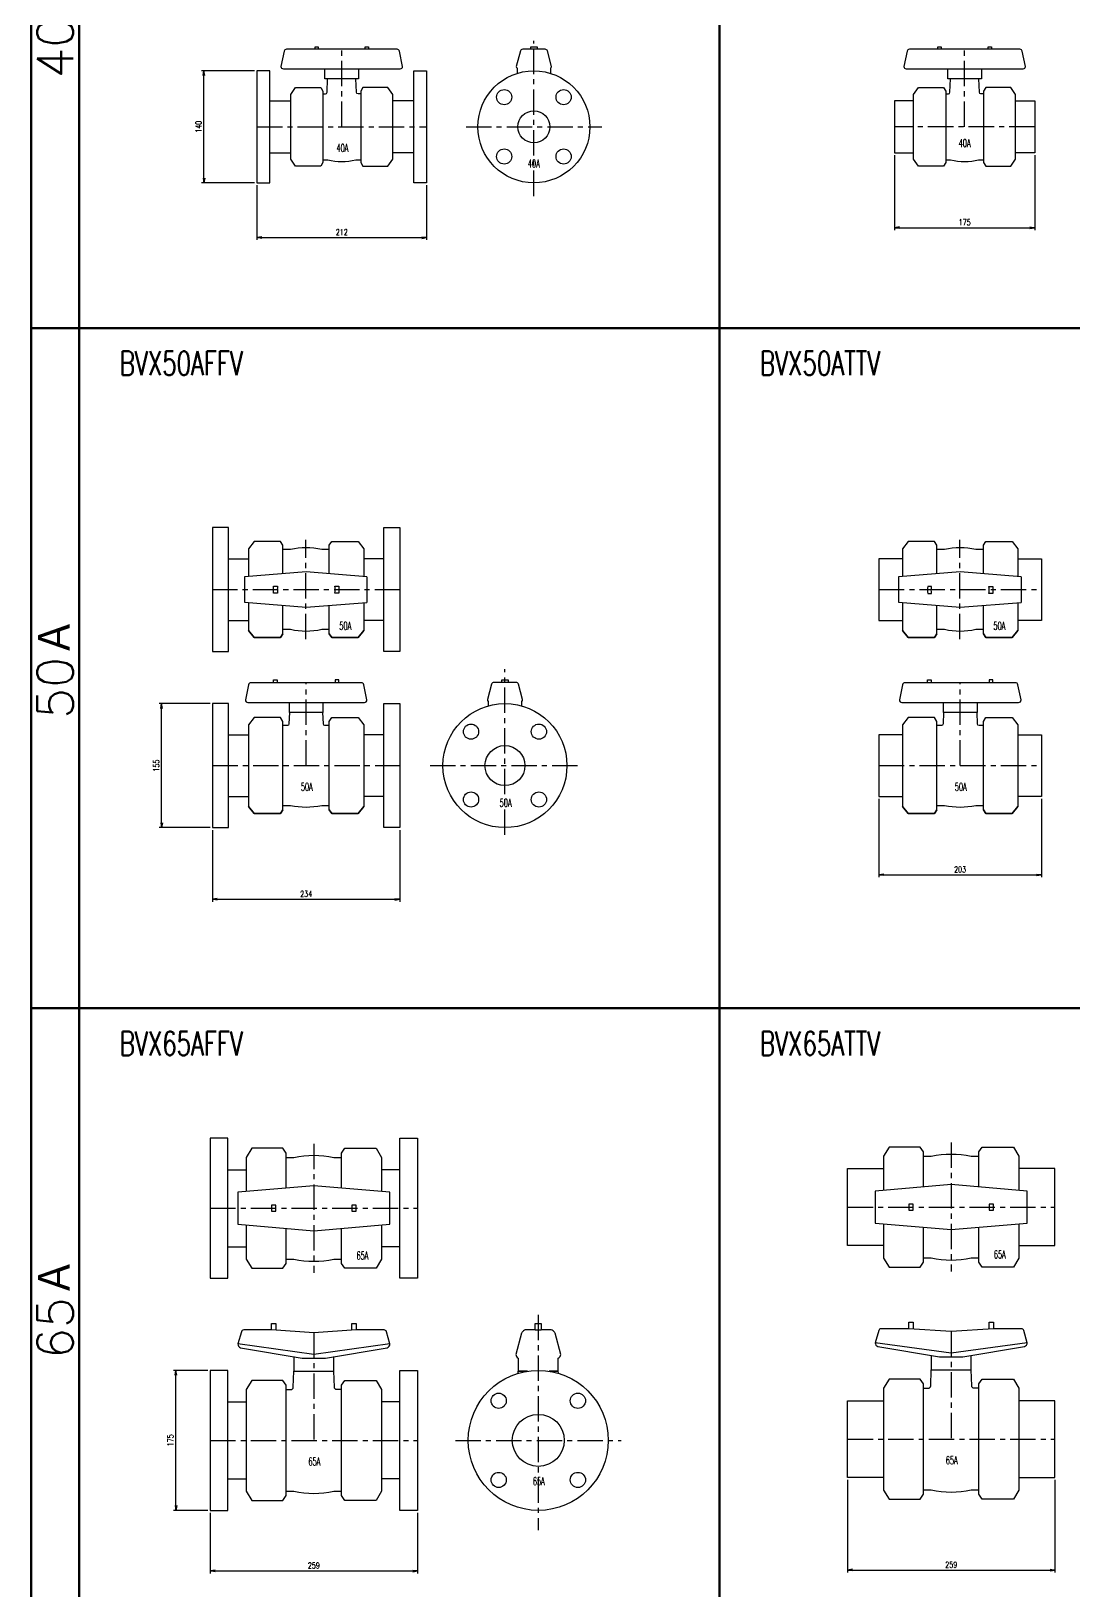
# Model space of a CAD drawing. Header units: millimetres. Extents: x 1711 to 90196, y -23291 to 8516.
# Drawn here: x 1711 to 3014, y -16782 to -14833 of the extents above; entities that cross this region are included whole.
import ezdxf

# ---------------------------------------------------------------- set-up
doc = ezdxf.new("R2010")
doc.units = ezdxf.units.MM
doc.header["$PDMODE"] = 35
doc.linetypes.add('CENTER', pattern=[50.8, 31.75, -6.35, 6.35, -6.35])
for name, color, linetype in [('CEN', 2, 'CENTER'), ('寸法', 2, 'Continuous'), ('配管-CVP', 4, 'Continuous')]:
    doc.layers.add(name, color=color, linetype=linetype)
doc.layers.add('line', color=153, linetype='Continuous', lineweight=50)
doc.styles.add('kpk', font='romans.shx', dxfattribs={"width": 0.7, "bigfont": 'extfont2.shx'})
doc.styles.get("Standard").update_dxf_attribs({"font": 'romans.shx', "bigfont": 'extfont.shx'})
doc.dimstyles.new('KPK-3', dxfattribs={"dimscale": 3, "dimtxt": 2.5, "dimasz": 2, "dimexe": 1, "dimexo": 1, "dimgap": 1, "dimtad": 3, "dimdec": 1, "dimdsep": 46, "dimtxsty": 'kpk', "dimblk": 'OPEN', "dimcen": 2.5, "dimclrd": 2, "dimclre": 2, "dimclrt": 4, "dimadec": 1, "dimazin": 2, "dimtfac": 1, "dimtdec": 1, "dimtmove": 0, "dimatfit": 2, "dimldrblk": 'OPEN', "dimfxl": 0, "dimlwd": -1, "dimlwe": -1, "dimarcsym": 0})

# ---------------------------------------------------------------- blocks, each defined once
blk = doc.blocks.new('_Open')
at = {"color": 0, "linetype": 'ByBlock', "lineweight": -2}
for p, q in [((-1, 0.17), (0, 0)), ((-1, -0.17), (0, 0)), ((0, 0), (-1, 0))]:
    blk.add_line(p, q, dxfattribs=at)
blk = doc.blocks.new('*D3313')
at = {"layer": 'Defpoints', "color": 0, "transparency": 16777216}
for p in [(1992.8, -15022.2), (2204.8, -15022.2), (2204.8, -15090.6)]:
    blk.add_point(p, dxfattribs=at)
at = {"layer": '寸法', "color": 2, "transparency": 16777216}
for p, q in [((1992.8, -15025.2), (1992.8, -15093.6)), ((2204.8, -15025.2), (2204.8, -15093.6)), ((1998.8, -15090.6), (2198.8, -15090.6))]:
    blk.add_line(p, q, dxfattribs=at)
at = {"layer": '寸法', "color": 2, "transparency": 16777216, "xscale": 6, "yscale": 6, "zscale": 6, "rotation": 180}
blk.add_blockref('_Open', (1992.8, -15090.6), dxfattribs=at)
at = {"layer": '寸法', "color": 2, "transparency": 16777216, "xscale": 6, "yscale": 6, "zscale": 6}
blk.add_blockref('_Open', (2204.8, -15090.6), dxfattribs=at)
at = {"layer": '寸法', "color": 4, "transparency": 16777216, "insert": (2098.8, -15083.8), "char_height": 7.5, "attachment_point": 5, "style": 'kpk', "bg_fill": 3, "box_fill_scale": 1.1, "bg_fill_color": 256, "bg_fill_true_color": 13158600, "bg_fill_transparency": 0}
blk.add_mtext('212', dxfattribs=at)
blk = doc.blocks.new('*D3314')
at = {"layer": 'Defpoints', "color": 0, "transparency": 16777216}
for p in [(1926.6, -14882.2), (1992.8, -14882.2), (1992.8, -15022.2)]:
    blk.add_point(p, dxfattribs=at)
at = {"layer": '寸法', "color": 2, "transparency": 16777216}
for p, q in [((1989.8, -14882.2), (1923.6, -14882.2)), ((1926.6, -15016.2), (1926.6, -14888.2)), ((1989.8, -15022.2), (1923.6, -15022.2))]:
    blk.add_line(p, q, dxfattribs=at)
at = {"layer": '寸法', "color": 2, "transparency": 16777216, "xscale": 6, "yscale": 6, "zscale": 6}
for p, rotation in [((1926.6, -14882.2), 90), ((1926.6, -15022.2), 270)]:
    blk.add_blockref('_Open', p, dxfattribs=dict(at, rotation=rotation))
at = {"layer": '寸法', "color": 4, "transparency": 16777216, "insert": (1919.8, -14952.2), "char_height": 7.5, "attachment_point": 5, "rotation": 90, "style": 'kpk', "bg_fill": 3, "box_fill_scale": 1.1, "bg_fill_color": 256, "bg_fill_true_color": 13158600, "bg_fill_transparency": 0}
blk.add_mtext('140', dxfattribs=at)
blk = doc.blocks.new('*D3315')
at = {"layer": 'Defpoints', "color": 0, "transparency": 16777216}
for p in [(1937.2, -15828), (2171.2, -15828), (2171.2, -15917.6)]:
    blk.add_point(p, dxfattribs=at)
at = {"layer": '寸法', "color": 2, "transparency": 16777216}
for p, q in [((1937.2, -15831), (1937.2, -15920.6)), ((2171.2, -15831), (2171.2, -15920.6)), ((1943.2, -15917.6), (2165.2, -15917.6))]:
    blk.add_line(p, q, dxfattribs=at)
at = {"layer": '寸法', "color": 2, "transparency": 16777216, "xscale": 6, "yscale": 6, "zscale": 6, "rotation": 180}
blk.add_blockref('_Open', (1937.2, -15917.6), dxfattribs=at)
at = {"layer": '寸法', "color": 2, "transparency": 16777216, "xscale": 6, "yscale": 6, "zscale": 6}
blk.add_blockref('_Open', (2171.2, -15917.6), dxfattribs=at)
at = {"layer": '寸法', "color": 4, "transparency": 16777216, "insert": (2054.2, -15910.9), "char_height": 7.5, "attachment_point": 5, "style": 'kpk', "bg_fill": 3, "box_fill_scale": 1.1, "bg_fill_color": 256, "bg_fill_true_color": 13158600, "bg_fill_transparency": 0}
blk.add_mtext('234', dxfattribs=at)
blk = doc.blocks.new('*D3316')
at = {"layer": 'Defpoints', "color": 0, "transparency": 16777216}
for p in [(1873.7, -15673), (1937.2, -15673), (1937.2, -15828)]:
    blk.add_point(p, dxfattribs=at)
at = {"layer": '寸法', "color": 2, "transparency": 16777216}
for p, q in [((1934.2, -15673), (1870.7, -15673)), ((1873.7, -15822), (1873.7, -15679)), ((1934.2, -15828), (1870.7, -15828))]:
    blk.add_line(p, q, dxfattribs=at)
at = {"layer": '寸法', "color": 2, "transparency": 16777216, "xscale": 6, "yscale": 6, "zscale": 6}
for p, rotation in [((1873.7, -15673), 90), ((1873.7, -15828), 270)]:
    blk.add_blockref('_Open', p, dxfattribs=dict(at, rotation=rotation))
at = {"layer": '寸法', "color": 4, "transparency": 16777216, "insert": (1866.9, -15750.5), "char_height": 7.5, "attachment_point": 5, "rotation": 90, "style": 'kpk', "bg_fill": 3, "box_fill_scale": 1.1, "bg_fill_color": 256, "bg_fill_true_color": 13158600, "bg_fill_transparency": 0}
blk.add_mtext('155', dxfattribs=at)
blk = doc.blocks.new('*D3317')
at = {"layer": 'Defpoints', "color": 0, "transparency": 16777216}
for p in [(1934.4, -16681.3), (2193.4, -16681.3), (2193.4, -16757)]:
    blk.add_point(p, dxfattribs=at)
at = {"layer": '寸法', "color": 2, "transparency": 16777216}
for p, q in [((1934.4, -16684.3), (1934.4, -16760)), ((2193.4, -16684.3), (2193.4, -16760)), ((1940.4, -16757), (2187.4, -16757))]:
    blk.add_line(p, q, dxfattribs=at)
at = {"layer": '寸法', "color": 2, "transparency": 16777216, "xscale": 6, "yscale": 6, "zscale": 6, "rotation": 180}
blk.add_blockref('_Open', (1934.4, -16757), dxfattribs=at)
at = {"layer": '寸法', "color": 2, "transparency": 16777216, "xscale": 6, "yscale": 6, "zscale": 6}
blk.add_blockref('_Open', (2193.4, -16757), dxfattribs=at)
at = {"layer": '寸法', "color": 4, "transparency": 16777216, "insert": (2063.9, -16750.2), "char_height": 7.5, "attachment_point": 5, "style": 'kpk', "bg_fill": 3, "box_fill_scale": 1.1, "bg_fill_color": 256, "bg_fill_true_color": 13158600, "bg_fill_transparency": 0}
blk.add_mtext('259', dxfattribs=at)
blk = doc.blocks.new('*D3318')
at = {"layer": 'Defpoints', "color": 0, "transparency": 16777216}
for p in [(1891.5, -16506.3), (1934.4, -16506.3), (1934.4, -16681.3)]:
    blk.add_point(p, dxfattribs=at)
at = {"layer": '寸法', "color": 2, "transparency": 16777216}
for p, q in [((1931.4, -16506.3), (1888.5, -16506.3)), ((1891.5, -16675.3), (1891.5, -16512.3)), ((1931.4, -16681.3), (1888.5, -16681.3))]:
    blk.add_line(p, q, dxfattribs=at)
at = {"layer": '寸法', "color": 2, "transparency": 16777216, "xscale": 6, "yscale": 6, "zscale": 6}
for p, rotation in [((1891.5, -16506.3), 90), ((1891.5, -16681.3), 270)]:
    blk.add_blockref('_Open', p, dxfattribs=dict(at, rotation=rotation))
at = {"layer": '寸法', "color": 4, "transparency": 16777216, "insert": (1884.7, -16593.8), "char_height": 7.5, "attachment_point": 5, "rotation": 90, "style": 'kpk', "bg_fill": 3, "box_fill_scale": 1.1, "bg_fill_color": 256, "bg_fill_true_color": 13158600, "bg_fill_transparency": 0}
blk.add_mtext('175', dxfattribs=at)
blk = doc.blocks.new('*D3326')
at = {"layer": 'Defpoints', "color": 0, "transparency": 16777216}
for p in [(2789.7, -14984.7), (2964.7, -14984.7), (2964.7, -15078.3)]:
    blk.add_point(p, dxfattribs=at)
at = {"layer": '寸法', "color": 2, "transparency": 16777216}
for p, q in [((2789.7, -14987.7), (2789.7, -15081.3)), ((2964.7, -14987.7), (2964.7, -15081.3)), ((2795.7, -15078.3), (2958.7, -15078.3))]:
    blk.add_line(p, q, dxfattribs=at)
at = {"layer": '寸法', "color": 2, "transparency": 16777216, "xscale": 6, "yscale": 6, "zscale": 6, "rotation": 180}
blk.add_blockref('_Open', (2789.7, -15078.3), dxfattribs=at)
at = {"layer": '寸法', "color": 2, "transparency": 16777216, "xscale": 6, "yscale": 6, "zscale": 6}
blk.add_blockref('_Open', (2964.7, -15078.3), dxfattribs=at)
at = {"layer": '寸法', "color": 4, "transparency": 16777216, "insert": (2877.2, -15071.5), "char_height": 7.5, "attachment_point": 5, "style": 'kpk', "bg_fill": 3, "box_fill_scale": 1.1, "bg_fill_color": 256, "bg_fill_true_color": 13158600, "bg_fill_transparency": 0}
blk.add_mtext('175', dxfattribs=at)
blk = doc.blocks.new('*D3327')
at = {"layer": 'Defpoints', "color": 0, "transparency": 16777216}
for p in [(2770, -15789), (2973, -15789), (2973, -15887)]:
    blk.add_point(p, dxfattribs=at)
at = {"layer": '寸法', "color": 2, "transparency": 16777216}
for p, q in [((2770, -15792), (2770, -15890)), ((2973, -15792), (2973, -15890)), ((2776, -15887), (2967, -15887))]:
    blk.add_line(p, q, dxfattribs=at)
at = {"layer": '寸法', "color": 2, "transparency": 16777216, "xscale": 6, "yscale": 6, "zscale": 6, "rotation": 180}
blk.add_blockref('_Open', (2770, -15887), dxfattribs=at)
at = {"layer": '寸法', "color": 2, "transparency": 16777216, "xscale": 6, "yscale": 6, "zscale": 6}
blk.add_blockref('_Open', (2973, -15887), dxfattribs=at)
at = {"layer": '寸法', "color": 4, "transparency": 16777216, "insert": (2871.5, -15880.3), "char_height": 7.5, "attachment_point": 5, "style": 'kpk', "bg_fill": 3, "box_fill_scale": 1.1, "bg_fill_color": 256, "bg_fill_true_color": 13158600, "bg_fill_transparency": 0}
blk.add_mtext('203', dxfattribs=at)
blk = doc.blocks.new('*D3328')
at = {"layer": 'Defpoints', "color": 0, "transparency": 16777216}
for p in [(2730.9, -16640.2), (2989.9, -16640.2), (2989.9, -16755.9)]:
    blk.add_point(p, dxfattribs=at)
at = {"layer": '寸法', "color": 2, "transparency": 16777216}
for p, q in [((2730.9, -16643.2), (2730.9, -16758.9)), ((2989.9, -16643.2), (2989.9, -16758.9)), ((2736.9, -16755.9), (2983.9, -16755.9))]:
    blk.add_line(p, q, dxfattribs=at)
at = {"layer": '寸法', "color": 2, "transparency": 16777216, "xscale": 6, "yscale": 6, "zscale": 6, "rotation": 180}
blk.add_blockref('_Open', (2730.9, -16755.9), dxfattribs=at)
at = {"layer": '寸法', "color": 2, "transparency": 16777216, "xscale": 6, "yscale": 6, "zscale": 6}
blk.add_blockref('_Open', (2989.9, -16755.9), dxfattribs=at)
at = {"layer": '寸法', "color": 4, "transparency": 16777216, "insert": (2860.4, -16749.2), "char_height": 7.5, "attachment_point": 5, "style": 'kpk', "bg_fill": 3, "box_fill_scale": 1.1, "bg_fill_color": 256, "bg_fill_true_color": 13158600, "bg_fill_transparency": 0}
blk.add_mtext('259', dxfattribs=at)
blk = doc.blocks.new('A$Cd67566da')
at = {"layer": 'line'}
for p, q in [((60, 0), (60, -6710)), ((860, -100), (860, -6710)), ((0, -3510), (2460, -3510)), ((0, -4360), (2460, -4360))]:
    blk.add_line(p, q, dxfattribs=at)
blk.add_lwpolyline([(0, 0), (2460, 0), (2460, -6710), (0, -6710), (0, 0), (60, -160)], dxfattribs=at)
at = {"layer": 'line', "char_height": 45, "attachment_point": 5, "rotation": 90}
for s, insert in [('40Ａ', (30, -3135)), ('50Ａ', (30, -3935)), ('65Ａ', (30, -4735))]:
    blk.add_mtext(s, dxfattribs=dict(at, insert=insert))
at = {"layer": 'line', "char_height": 30, "attachment_point": 4}
for s, insert in [('{\\W0.7;BVX50AFFV}', (110.7, -3554.1)), ('{\\W0.7;BVX50ATTV}', (910.7, -3554.1)), ('{\\W0.7;BVX65AFFV}', (110.7, -4404.1)), ('{\\W0.7;BVX65ATTV}', (910.7, -4404.1))]:
    blk.add_mtext(s, dxfattribs=dict(at, insert=insert))

msp = doc.modelspace()

# ---------------------------------------------------------------- linework, layer by layer
at = {"layer": 'CEN'}
for p, q in [((2338.893, -15038.7256), (2338.893, -14844.7256)), ((2098.775, -14952.1977), (2098.775, -14855.1977)), ((2877.1685, -14952.1977), (2877.1685, -14855.1977)), ((1992.775, -14952.1977), (2204.775, -14952.1977)), ((2254.093, -14952.1977), (2423.693, -14952.1977)), ((2964.6685, -14952.1977), (2789.6685, -14952.1977)), ((2053.7733, -15592.5459), (2053.7733, -15468.3459)), ((2871.0736, -15592.5459), (2871.0736, -15468.3459)), ((1936.7733, -15530.4459), (2170.7733, -15530.4459)), ((2769.9888, -15530.4459), (2972.9888, -15530.4459)), ((2302.7259, -15837.066), (2302.7259, -15630.066)), ((2054.3177, -15750.4889), (2054.3177, -15646.9889)), ((2871.4888, -15750.4889), (2871.4888, -15646.9889)), ((1937.1886, -15750.4889), (2171.1886, -15750.4889)), ((2209.1259, -15750.4889), (2396.3259, -15750.4889)), ((2769.9888, -15750.4889), (2972.9888, -15750.4889)), ((2063.9437, -16223.0838), (2063.9437, -16384.4438)), ((2860.3871, -16221.5269), (2860.3871, -16382.8869)), ((1934.4437, -16303.7638), (2193.4437, -16303.7638)), ((2730.8871, -16302.2069), (2989.8871, -16302.2069)), ((2344.3803, -16436.8883), (2344.3803, -16705.8217)), ((2063.9437, -16459.2972), (2063.9437, -16593.7638)), ((2860.3871, -16457.7403), (2860.3871, -16592.2069)), ((1934.4437, -16593.7638), (2193.4437, -16593.7638)), ((2240.7803, -16593.7638), (2447.9803, -16593.7638)), ((2730.8871, -16592.2069), (2989.8871, -16592.2069))]:
    msp.add_line(p, q, dxfattribs=at)
at = {"layer": '配管-CVP', "color": 0, "linetype": 'ByBlock'}
for p, q in [((2008.775, -14919.6977), (2035.0505, -14919.6977)), ((2188.775, -14919.6977), (2162.4994, -14919.6977)), ((2008.775, -14984.6977), (2035.0505, -14984.6977)), ((2188.775, -14984.6977), (2162.4994, -14984.6977)), ((1957.1886, -15491.9889), (1981.9091, -15491.9889)), ((2151.1886, -15491.9889), (2126.468, -15491.9889)), ((1957.1886, -15568.9889), (1981.9091, -15568.9889)), ((2151.1886, -15568.9889), (2126.468, -15568.9889)), ((1957.1886, -15711.9889), (1981.9091, -15711.9889)), ((2151.1886, -15711.9889), (2126.468, -15711.9889)), ((1957.1886, -15788.9889), (1981.9091, -15788.9889)), ((2151.1886, -15788.9889), (2126.468, -15788.9889)), ((2907.7871, -16454.5803), (2907.7871, -16446.2069)), ((2907.7871, -16446.2069), (2913.3871, -16446.2069)), ((2913.3871, -16446.2069), (2913.3871, -16454.2069)), ((2913.3871, -16454.2069), (2860.3871, -16457.7403)), ((2319.2908, -16509.938), (2319.3803, -16507.2972))]:
    msp.add_line(p, q, dxfattribs=at)
for points in [[(2065.375, -14855.1977), (2065.375, -14852.1977), (2069.375, -14852.1977), (2069.375, -14855.1977)], [(2128.175, -14855.1977), (2128.175, -14852.1977), (2132.175, -14852.1977), (2132.175, -14855.1977)], [(2334.993, -14855.1977), (2334.993, -14852.1977), (2342.793, -14852.1977), (2342.793, -14855.1977)], [(2843.7685, -14855.1977), (2843.7685, -14852.1977), (2847.7685, -14852.1977), (2847.7685, -14855.1977)], [(2906.5685, -14855.1977), (2906.5685, -14852.1977), (2910.5685, -14852.1977), (2910.5685, -14855.1977)], [(2119.775, -14879.6977), (2119.775, -14892.1977), (2077.775, -14892.1977), (2077.775, -14879.6977)], [(2898.1685, -14879.6977), (2898.1685, -14892.1977), (2856.1685, -14892.1977), (2856.1685, -14879.6977)], [(2813.4449, -14919.6977), (2789.6685, -14919.6977), (2789.6685, -14984.6977), (2813.4449, -14984.6977)], [(2940.892, -14919.6977), (2964.6685, -14919.6977), (2964.6685, -14984.6977), (2940.892, -14984.6977)], [(2025.1674, -15510.7902), (2025.1674, -15475.1889), (2022.1674, -15470.4889), (1989.1739, -15470.4889), (1982.1674, -15479.4889), (1982.1674, -15514.1849)], [(2083.2097, -15510.7698), (2083.2097, -15475.1889), (2086.2097, -15470.4889), (2119.2033, -15470.4889), (2126.2097, -15479.4889), (2126.2097, -15514.1645)], [(2842.4677, -15510.7902), (2842.4677, -15475.1889), (2839.4677, -15470.4889), (2806.4741, -15470.4889), (2799.4677, -15479.4889), (2799.4677, -15514.1849)], [(2900.51, -15510.7698), (2900.51, -15475.1889), (2903.51, -15470.4889), (2936.5035, -15470.4889), (2943.51, -15479.4889), (2943.51, -15514.1645)], [(2799.2094, -15491.9889), (2769.9888, -15491.9889), (2769.9888, -15568.9889), (2799.2094, -15568.9889)], [(2943.7683, -15491.9889), (2972.9888, -15491.9889), (2972.9888, -15568.9889), (2943.7683, -15568.9889)], [(2130.3177, -15514.4889), (2054.3177, -15508.4889), (1977.229, -15514.5748), (1977.229, -15546.4029), (2054.3177, -15552.4889), (2130.3177, -15546.4889)], [(2130.3177, -15514.4889), (2130.3177, -15546.4889)], [(2947.618, -15514.4889), (2871.618, -15508.4889), (2794.5292, -15514.5748), (2794.5292, -15546.4029), (2871.618, -15552.4889), (2947.618, -15546.4889)], [(2947.618, -15514.4889), (2947.618, -15546.4889)], [(1982.1674, -15546.7928), (1982.1674, -15581.4889), (1989.1739, -15590.4889), (2022.1674, -15590.4889), (1989.1739, -15590.4889), (1982.1674, -15581.4889)], [(2025.1674, -15585.7389), (2022.1674, -15590.4889), (2025.1674, -15585.7389), (2025.1674, -15550.1875)], [(2083.2097, -15585.7389), (2086.2097, -15590.4889), (2083.2097, -15585.7389), (2083.2097, -15550.2079)], [(2126.2097, -15546.8132), (2126.2097, -15581.4889), (2119.2033, -15590.4889), (2086.2097, -15590.4889), (2119.2033, -15590.4889), (2126.2097, -15581.4889)], [(2799.4677, -15546.7928), (2799.4677, -15581.4889), (2806.4741, -15590.4889), (2839.4677, -15590.4889), (2806.4741, -15590.4889), (2799.4677, -15581.4889)], [(2842.4677, -15585.7389), (2839.4677, -15590.4889), (2842.4677, -15585.7389), (2842.4677, -15550.1875)], [(2900.51, -15585.7389), (2903.51, -15590.4889), (2900.51, -15585.7389), (2900.51, -15550.2079)], [(2943.51, -15546.8132), (2943.51, -15581.4889), (2936.5035, -15590.4889), (2903.51, -15590.4889), (2936.5035, -15590.4889), (2943.51, -15581.4889)], [(2013.4177, -15646.9889), (2013.4177, -15643.4889), (2018.2177, -15643.4889), (2018.2177, -15646.9889)], [(2095.2177, -15646.9889), (2095.2177, -15643.4889), (2090.4177, -15643.4889), (2090.4177, -15646.9889)], [(2298.8259, -15646.4889), (2298.8259, -15643.4889), (2306.6259, -15643.4889), (2306.6259, -15646.4889)], [(2830.718, -15646.9889), (2830.718, -15643.4889), (2835.518, -15643.4889), (2835.518, -15646.9889)], [(2912.518, -15646.9889), (2912.518, -15643.4889), (2907.718, -15643.4889), (2907.718, -15646.9889)], [(2075.3177, -15671.4889), (2075.3177, -15683.9889), (2033.3177, -15683.9889), (2033.3177, -15671.4889)], [(2892.618, -15671.4889), (2892.618, -15683.9889), (2850.618, -15683.9889), (2850.618, -15671.4889)], [(2025.1674, -15805.7389), (2022.1674, -15810.4889), (2025.1674, -15805.7389), (2025.1674, -15695.1889), (2022.1674, -15690.4889), (1989.1739, -15690.4889), (1982.1674, -15699.4889), (1982.1674, -15801.4889), (1989.1739, -15810.4889), (2022.1674, -15810.4889), (1989.1739, -15810.4889), (1982.1674, -15801.4889)], [(2083.2097, -15805.7389), (2086.2097, -15810.4889), (2083.2097, -15805.7389), (2083.2097, -15695.1889), (2086.2097, -15690.4889), (2119.2033, -15690.4889), (2126.2097, -15699.4889), (2126.2097, -15801.4889), (2119.2033, -15810.4889), (2086.2097, -15810.4889), (2119.2033, -15810.4889), (2126.2097, -15801.4889)], [(2842.4677, -15805.7389), (2839.4677, -15810.4889), (2842.4677, -15805.7389), (2842.4677, -15695.1889), (2839.4677, -15690.4889), (2806.4741, -15690.4889), (2799.4677, -15699.4889), (2799.4677, -15801.4889), (2806.4741, -15810.4889), (2839.4677, -15810.4889), (2806.4741, -15810.4889), (2799.4677, -15801.4889)], [(2900.51, -15805.7389), (2903.51, -15810.4889), (2900.51, -15805.7389), (2900.51, -15695.1889), (2903.51, -15690.4889), (2936.5035, -15690.4889), (2943.51, -15699.4889), (2943.51, -15801.4889), (2936.5035, -15810.4889), (2903.51, -15810.4889), (2936.5035, -15810.4889), (2943.51, -15801.4889)], [(2799.2094, -15711.9889), (2769.9888, -15711.9889), (2769.9888, -15788.9889), (2799.2094, -15788.9889)], [(2943.7683, -15711.9889), (2972.9888, -15711.9889), (2972.9888, -15788.9889), (2943.7683, -15788.9889)], [(1956.4437, -16391.2638), (1956.4437, -16216.2638), (1934.4437, -16216.2638), (1934.4437, -16391.2638), (1956.4437, -16391.2638)], [(2171.4437, -16391.2638), (2171.4437, -16216.2638), (2193.4437, -16216.2638), (2193.4437, -16391.2638), (2171.4437, -16391.2638)], [(2029.2937, -16278.6817), (2029.2937, -16234.8263), (2025.2937, -16228.7638), (1986.3004, -16228.7638), (1979.2937, -16240.0752), (1979.2937, -16282.8922)], [(2098.5937, -16278.6817), (2098.5937, -16234.8263), (2102.5937, -16228.7638), (2141.587, -16228.7638), (2148.5937, -16240.0752), (2148.5937, -16282.8922)], [(2825.7371, -16277.1248), (2825.7371, -16233.2694), (2821.7371, -16227.2069), (2782.7439, -16227.2069), (2775.7371, -16238.5183), (2775.7371, -16281.3353)], [(2895.0371, -16277.1248), (2895.0371, -16233.2694), (2899.0371, -16227.2069), (2938.0304, -16227.2069), (2945.0371, -16238.5183), (2945.0371, -16281.3353)], [(2775.7371, -16350.2069), (2730.8871, -16350.2069), (2730.8871, -16254.2069), (2775.7371, -16254.2069)], [(2945.0371, -16350.2069), (2989.8871, -16350.2069), (2989.8871, -16254.2069), (2945.0371, -16254.2069)], [(1956.4437, -16255.7638), (1979.2937, -16255.7638)], [(2171.4437, -16255.7638), (2148.5937, -16255.7638)], [(1979.2937, -16324.6354), (1979.2937, -16367.4524), (1986.3004, -16378.7638), (2025.2937, -16378.7638), (2029.2937, -16372.7013), (2029.2937, -16328.8459)], [(2148.5937, -16324.6354), (2148.5937, -16367.4524), (2141.587, -16378.7638), (2102.5937, -16378.7638), (2098.5937, -16372.7013), (2098.5937, -16328.8459)], [(2775.7371, -16323.0785), (2775.7371, -16365.8955), (2782.7439, -16377.2069), (2821.7371, -16377.2069), (2825.7371, -16371.1444), (2825.7371, -16327.289)], [(2945.0371, -16323.0785), (2945.0371, -16365.8955), (2938.0304, -16377.2069), (2899.0371, -16377.2069), (2895.0371, -16371.1444), (2895.0371, -16327.289)], [(1956.4437, -16351.7638), (1979.2937, -16351.7638)], [(2171.4437, -16351.7638), (2148.5937, -16351.7638)], [(2111.3437, -16456.1372), (2111.3437, -16447.7638), (2116.9437, -16447.7638), (2116.9437, -16455.7638)], [(2860.3871, -16457.7403), (2807.3871, -16454.2069), (2807.3871, -16446.2069), (2812.9871, -16446.2069), (2812.9871, -16454.5803)], [(2158.9437, -16473.2972), (2063.9437, -16486.2972), (1968.9437, -16473.2972)], [(2038.9437, -16489.0866), (2038.9437, -16507.2972), (2088.9437, -16507.2972), (2088.9437, -16489.0866)], [(2955.3871, -16471.7403), (2860.3871, -16484.7403), (2765.3871, -16471.7403)], [(2835.3871, -16487.5297), (2835.3871, -16505.7403), (2885.3871, -16505.7403), (2885.3871, -16487.5297)], [(1956.4437, -16545.7638), (1979.2937, -16545.7638)], [(2171.4437, -16545.7638), (2148.5937, -16545.7638)], [(2775.7371, -16640.2069), (2730.8871, -16640.2069), (2730.8871, -16544.2069), (2775.7371, -16544.2069)], [(2945.0371, -16640.2069), (2989.8871, -16640.2069), (2989.8871, -16544.2069), (2945.0371, -16544.2069)], [(1956.4437, -16641.7638), (1979.2937, -16641.7638)], [(2171.4437, -16641.7638), (2148.5937, -16641.7638)]]:
    msp.add_lwpolyline(points, dxfattribs=at)
for points in [[(2025.775, -14879.6977), (2171.775, -14879.6977, 0.414213562), (2174.775, -14876.6977), (2170.7742, -14857.5831, 0.354995393), (2167.8379, -14855.1977), (2029.7121, -14855.1977, 0.354995393), (2026.7757, -14857.5831), (2022.775, -14876.6977, 0.414213562)], [(2804.1685, -14879.6977), (2950.1685, -14879.6977, 0.414213562), (2953.1685, -14876.6977), (2949.1677, -14857.5831, 0.354995393), (2946.2314, -14855.1977), (2808.1056, -14855.1977, 0.354995393), (2805.1692, -14857.5831), (2801.1685, -14876.6977, 0.414213562)], [(2018.4869, -15526.0889, 0.061169857), (2018.4869, -15534.8889), (2013.6551, -15534.8889, -0.05394627), (2013.6551, -15526.0889)], [(2094.9804, -15534.8889), (2090.1486, -15534.8889, 0.061169857), (2090.1486, -15526.0889), (2094.9804, -15526.0889, -0.05394627)], [(2835.7871, -15526.5973), (2830.9553, -15526.5973, 0.05394627), (2830.9553, -15535.3973), (2835.7871, -15535.3973, -0.061169857)], [(2912.2806, -15535.3973), (2907.4488, -15535.3973, 0.061169857), (2907.4488, -15526.5973), (2912.2806, -15526.5973, -0.05394627)], [(1981.3177, -15671.4889), (2127.3177, -15671.4889, 0.414213562), (2130.3177, -15668.4889), (2126.317, -15649.3743, 0.354995393), (2123.3806, -15646.9889), (1985.2548, -15646.9889, 0.354995393), (1982.3185, -15649.3743), (1978.3177, -15668.4889, 0.414213562)], [(2798.618, -15671.4889), (2944.618, -15671.4889, 0.414213562), (2947.618, -15668.4889), (2943.6172, -15649.3743, 0.354995393), (2940.6809, -15646.9889), (2802.5551, -15646.9889, 0.354995393), (2799.6187, -15649.3743), (2795.618, -15668.4889, 0.414213562)]]:
    msp.add_lwpolyline(points, format="xyb", close=True, dxfattribs=at)
for points in [[(2359.893, -14885.4219), (2359.893, -14878.9337, 0.213421765), (2360.893, -14876.6977), (2355.7279, -14857.4212, 0.339454259), (2352.8301, -14855.1977), (2324.9559, -14855.1977, 0.339454259), (2322.0581, -14857.4212), (2316.893, -14876.6977, 0.213421765), (2317.893, -14878.9337), (2317.893, -14885.4219)], [(2075.0514, -14910.9227), (2078.4401, -14910.9227, 0.402655719), (2080.4386, -14909.0019), (2081.1255, -14892.1977)], [(2122.4985, -14910.9227), (2119.1098, -14910.9227, -0.402655719), (2117.1114, -14909.0019), (2116.4244, -14892.1977)], [(2853.4449, -14910.9227), (2856.8336, -14910.9227, 0.402655719), (2858.8321, -14909.0019), (2859.519, -14892.1977)], [(2900.892, -14910.9227), (2897.5033, -14910.9227, -0.402655719), (2895.5049, -14909.0019), (2894.8179, -14892.1977)], [(2075.0505, -14993.4727), (2081.275, -14993.4727, 0.118295858), (2116.274, -14993.4727), (2122.4994, -14993.4727)], [(2853.444, -14993.4727), (2859.6685, -14993.4727, 0.118295858), (2894.6675, -14993.4727), (2900.8929, -14993.4727)], [(2083.2097, -15480.3889), (2073.6891, -15480.3889, 0.109638397), (2034.6881, -15480.3889), (2025.1674, -15480.3889)], [(2900.51, -15480.3889), (2890.9893, -15480.3889, 0.109638397), (2851.9883, -15480.3889), (2842.4677, -15480.3889)], [(2083.2097, -15580.5889), (2073.6891, -15580.5889, -0.109638232), (2034.6881, -15580.5889), (2025.1674, -15580.5889)], [(2900.51, -15580.5889), (2890.9893, -15580.5889, -0.109638232), (2851.9883, -15580.5889), (2842.4677, -15580.5889)], [(2323.7259, -15675.8883), (2323.7259, -15670.2249, 0.213421765), (2324.7259, -15667.9889), (2319.5608, -15648.7124, 0.339454259), (2316.663, -15646.4889), (2288.7888, -15646.4889, 0.339454259), (2285.891, -15648.7124), (2280.7259, -15667.9889, 0.213421765), (2281.7259, -15670.2249), (2281.7259, -15675.8883)], [(2033.3177, -15683.9889), (2032.8291, -15698.4735, -0.401869182), (2030.8309, -15700.3889), (2025.1677, -15700.3889)], [(2083.2097, -15700.3889), (2077.8007, -15700.3889, -0.402423075), (2075.8023, -15698.4697), (2075.3177, -15683.9889)], [(2850.618, -15683.9889), (2850.1293, -15698.4735, -0.401869182), (2848.1311, -15700.3889), (2842.468, -15700.3889)], [(2900.51, -15700.3889), (2895.1009, -15700.3889, -0.402423075), (2893.1025, -15698.4697), (2892.618, -15683.9889)], [(2083.2097, -15800.5889), (2073.6891, -15800.5889, -0.109638232), (2034.6881, -15800.5889), (2025.1674, -15800.5889)], [(2900.51, -15800.5889), (2890.9893, -15800.5889, -0.109638232), (2851.9883, -15800.5889), (2842.4677, -15800.5889)], [(2825.7371, -16238.7069), (2835.3871, -16238.7069, -0.110011138), (2885.3871, -16238.7069), (2895.0371, -16238.7069)], [(2029.2937, -16240.2638), (2038.9437, -16240.2638, -0.110011138), (2088.9437, -16240.2638), (2098.5937, -16240.2638)], [(2029.2937, -16367.2638), (2038.9437, -16367.2638, 0.110011138), (2088.9437, -16367.2638), (2098.5937, -16367.2638)], [(2825.7371, -16365.7069), (2835.3871, -16365.7069, 0.110011138), (2885.3871, -16365.7069), (2895.0371, -16365.7069)], [(2010.9437, -16455.7638), (1976.2078, -16455.7638, 0.33499992), (1973.3228, -16457.9411), (1968.9437, -16473.2972, 0.320465053), (1972.3221, -16478.0269), (2049.4392, -16490.8797), (2078.4483, -16490.8797), (2155.5653, -16478.0269, 0.320465053), (2158.9437, -16473.2972), (2154.5646, -16457.9411, 0.33499992), (2151.6796, -16455.7638), (2116.9437, -16455.7638), (2063.9437, -16459.2972), (2010.9437, -16455.7638), (2010.9437, -16447.7638), (2016.5437, -16447.7638), (2016.5437, -16456.1372)], [(2340.6303, -16455.7638), (2328.1565, -16455.7638, 0.211177247), (2325.9377, -16456.7447), (2324.1053, -16458.7583, 0.119696562), (2323.4263, -16460.0009), (2316.3803, -16486.2972, 0.298216627), (2319.3803, -16490.8797), (2319.3803, -16507.2972), (2330.9726, -16507.2972), (2319.3803, -16507.2972)], [(2369.4698, -16509.938), (2369.3803, -16507.2972), (2357.7879, -16507.2972), (2369.3803, -16507.2972), (2369.3803, -16490.8797, 0.298216627), (2372.3803, -16486.2972), (2365.3342, -16460.0009, 0.119696562), (2364.6553, -16458.7583), (2362.8229, -16456.7447, 0.211177247), (2360.6041, -16455.7638), (2348.1303, -16455.7638)], [(2807.3871, -16454.2069), (2772.6512, -16454.2069, 0.33499992), (2769.7662, -16456.3842), (2765.3871, -16471.7403, 0.320465053), (2768.7655, -16476.47), (2845.8826, -16489.3228), (2874.8917, -16489.3228), (2952.0088, -16476.47, 0.320465053), (2955.3871, -16471.7403), (2951.008, -16456.3842, 0.33499992), (2948.1231, -16454.2069), (2913.3871, -16454.2069)], [(2029.2937, -16530.2638), (2035.2609, -16530.2638, 0.404026213), (2038.2591, -16527.3685), (2038.96, -16507.2972)], [(2098.5937, -16530.2638), (2092.6265, -16530.2638, -0.404026213), (2089.6283, -16527.3685), (2088.9274, -16507.2972)], [(2825.7371, -16528.7069), (2831.7044, -16528.7069, 0.404026213), (2834.7025, -16525.8116), (2835.4034, -16505.7403)], [(2895.0371, -16528.7069), (2889.0699, -16528.7069, -0.404026213), (2886.0718, -16525.8116), (2885.3708, -16505.7403)], [(2029.2937, -16657.2638), (2038.9437, -16657.2638, 0.110011138), (2088.9437, -16657.2638), (2098.5937, -16657.2638)], [(2825.7371, -16655.7069), (2835.3871, -16655.7069, 0.110011138), (2885.3871, -16655.7069), (2895.0371, -16655.7069)]]:
    msp.add_lwpolyline(points, format="xyb", dxfattribs=at)
for points in [[(2008.775, -14882.1977), (1992.775, -14882.1977), (1992.775, -15022.1977), (2008.775, -15022.1977)], [(2188.775, -14882.1977), (2204.775, -14882.1977), (2204.775, -15022.1977), (2188.775, -15022.1977)], [(2041.13, -15001.1977), (2035.0505, -14992.6977), (2035.0505, -14911.6977), (2041.13, -14903.1977), (2072.4791, -14903.1977), (2075.0505, -14907.6977), (2075.0505, -14996.6977), (2072.4791, -15001.1977)], [(2156.42, -15001.1977), (2162.4994, -14992.6977), (2162.4994, -14911.6977), (2156.42, -14903.1977), (2125.0709, -14903.1977), (2122.4994, -14907.6977), (2122.4994, -14996.6977), (2125.0709, -15001.1977)], [(2819.5235, -15001.1977), (2813.444, -14992.6977), (2813.444, -14911.6977), (2819.5235, -14903.1977), (2850.8726, -14903.1977), (2853.444, -14907.6977), (2853.444, -14996.6977), (2850.8726, -15001.1977)], [(2934.8135, -15001.1977), (2940.8929, -14992.6977), (2940.8929, -14911.6977), (2934.8135, -14903.1977), (2903.4644, -14903.1977), (2900.8929, -14907.6977), (2900.8929, -14996.6977), (2903.4644, -15001.1977)], [(1957.1886, -15452.9889), (1937.1886, -15452.9889), (1937.1886, -15607.9889), (1957.1886, -15607.9889)], [(2151.1886, -15452.9889), (2171.1886, -15452.9889), (2171.1886, -15607.9889), (2151.1886, -15607.9889)], [(1957.1886, -15672.9889), (1937.1886, -15672.9889), (1937.1886, -15827.9889), (1957.1886, -15827.9889)], [(2151.1886, -15672.9889), (2171.1886, -15672.9889), (2171.1886, -15827.9889), (2151.1886, -15827.9889)], [(2955.3871, -16282.2069), (2860.3871, -16274.2069), (2765.3871, -16282.2069), (2765.3871, -16322.2069), (2860.3871, -16330.2069), (2955.3871, -16322.2069)], [(2158.9437, -16283.7638), (2063.9437, -16275.7638), (1968.9437, -16283.7638), (1968.9437, -16323.7638), (2063.9437, -16331.7638), (2158.9437, -16323.7638)], [(2010.9437, -16300.0138), (2010.9437, -16307.5138), (2016.5437, -16307.5138), (2016.5437, -16300.0138)], [(2111.3437, -16300.0138), (2111.3437, -16307.5138), (2116.9437, -16307.5138), (2116.9437, -16300.0138)], [(2807.3871, -16298.4569), (2807.3871, -16305.9569), (2812.9871, -16305.9569), (2812.9871, -16298.4569)], [(2907.7871, -16298.4569), (2907.7871, -16305.9569), (2913.3871, -16305.9569), (2913.3871, -16298.4569)], [(2348.1303, -16456.1338), (2340.6303, -16456.1338), (2340.6303, -16447.7638), (2348.1303, -16447.7638)], [(1956.4437, -16506.2638), (1934.4437, -16506.2638), (1934.4437, -16681.2638), (1956.4437, -16681.2638), (1956.4437, -16593.7638)], [(2171.4437, -16506.2638), (2193.4437, -16506.2638), (2193.4437, -16681.2638), (2171.4437, -16681.2638), (2171.4437, -16593.7638)], [(1979.2937, -16530.0752), (1979.2937, -16657.4524), (1986.3004, -16668.7638), (2025.2937, -16668.7638), (2029.2937, -16662.7013), (2029.2937, -16524.8263), (2025.2937, -16518.7638), (1986.3004, -16518.7638)], [(2148.5937, -16530.0752), (2148.5937, -16657.4524), (2141.587, -16668.7638), (2102.5937, -16668.7638), (2098.5937, -16662.7013), (2098.5937, -16524.8263), (2102.5937, -16518.7638), (2141.587, -16518.7638)], [(2775.7371, -16528.5183), (2775.7371, -16655.8955), (2782.7439, -16667.2069), (2821.7371, -16667.2069), (2825.7371, -16661.1444), (2825.7371, -16523.2694), (2821.7371, -16517.2069), (2782.7439, -16517.2069)], [(2945.0371, -16528.5183), (2945.0371, -16655.8955), (2938.0304, -16667.2069), (2899.0371, -16667.2069), (2895.0371, -16661.1444), (2895.0371, -16523.2694), (2899.0371, -16517.2069), (2938.0304, -16517.2069)]]:
    msp.add_lwpolyline(points, close=True, dxfattribs=at)
for centre, radius in [((2338.893, -14952.1977), 70), ((2301.7699, -14915.0746), 9.5), ((2376.0161, -14915.0746), 9.5), ((2338.893, -14952.1977), 20), ((2301.7699, -14989.3208), 9.5), ((2376.0161, -14989.3208), 9.5), ((2302.7259, -15750.4889), 77.5), ((2260.2999, -15708.0625), 9.5), ((2345.1519, -15708.0625), 9.5), ((2302.7259, -15750.4889), 25), ((2260.2999, -15792.9153), 9.5), ((2345.1519, -15792.9153), 9.5), ((2344.3803, -16593.7638), 87.5), ((2294.8828, -16544.2663), 9.5), ((2393.8777, -16544.2663), 9.5), ((2344.3803, -16593.7638), 32.5), ((2294.8828, -16643.2613), 9.5), ((2393.8777, -16643.2613), 9.5)]:
    msp.add_circle(centre, radius, dxfattribs=at)

# ---------------------------------------------------------------- texts
at = {"layer": 'Defpoints', "color": 6, "linetype": 'ByBlock', "style": 'kpk', "width": 0.6}
for s, p in [('40A', (2869.6799, -14977.4241)), ('40A', (2092.1438, -14983.653)), ('40A', (2331.4045, -15003.0725)), ('50A', (2095.7802, -15580.7897)), ('50A', (2913.0804, -15580.7897)), ('50A', (2047.6561, -15781.9442)), ('50A', (2864.8577, -15781.9442)), ('50A', (2296.0947, -15801.9601)), ('65A', (2117.2435, -16367.8676)), ('65A', (2913.6869, -16366.3107)), ('65A', (2057.1697, -16625.2191)), ('65A', (2853.6131, -16623.6622)), ('65A', (2337.6063, -16649.8761))]:
    msp.add_text(s, height=10, dxfattribs=at).set_placement(p)

# ---------------------------------------------------------------- next in the draw order: dimensions: what is measured, and where the dimension line sits
at = {"layer": '寸法'}
for base, p1, p2, picture, middle in [((2964.6685, -15078.266), (2789.6685, -14984.6977), (2964.6685, -14984.6977), '*D3326', (2877.1685, -15071.516)), ((2204.775, -15090.5908), (1992.775, -15022.1977), (2204.775, -15022.1977), '*D3313', (2098.775, -15083.8408)), ((2972.9888, -15887.0069), (2769.9888, -15788.9889), (2972.9888, -15788.9889), '*D3327', (2871.4888, -15880.2569)), ((2171.1886, -15917.6333), (1937.1886, -15827.9889), (2171.1886, -15827.9889), '*D3315', (2054.1886, -15910.8833)), ((2989.8871, -16755.9217), (2730.8871, -16640.2069), (2989.8871, -16640.2069), '*D3328', (2860.3871, -16749.1717)), ((2193.4437, -16756.9769), (1934.4437, -16681.2638), (2193.4437, -16681.2638), '*D3317', (2063.9437, -16750.2269))]:
    dim = msp.add_linear_dim(base=base, p1=p1, p2=p2, dimstyle='KPK-3', dxfattribs=at)
    dim.commit()
    dim.dimension.update_dxf_attribs({"geometry": picture, "text_midpoint": middle})

# ---------------------------------------------------------------- next in the draw order: dimensions: what is measured, and where the dimension line sits
for base, p1, p2, picture, middle in [((1926.5859, -14882.1977), (1992.775, -15022.1977), (1992.775, -14882.1977), '*D3314', (1919.8359, -14952.1977)), ((1873.6887, -15672.9889), (1937.1886, -15827.9889), (1937.1886, -15672.9889), '*D3316', (1866.9387, -15750.4889)), ((1891.4792, -16506.2638), (1934.4437, -16681.2638), (1934.4437, -16506.2638), '*D3318', (1884.7292, -16593.7638))]:
    dim = msp.add_linear_dim(base=base, p1=p1, p2=p2, angle=90, dimstyle='KPK-3', dxfattribs=at)
    dim.commit()
    dim.dimension.update_dxf_attribs({"geometry": picture, "text_midpoint": middle})

# ---------------------------------------------------------------- next in the draw order: block references
at = {"layer": 'line', "linetype": 'ByBlock'}
msp.add_blockref('A$Cd67566da', (1710.6922, -11693.6234), dxfattribs=at)

doc.saveas('drawing.dxf')
